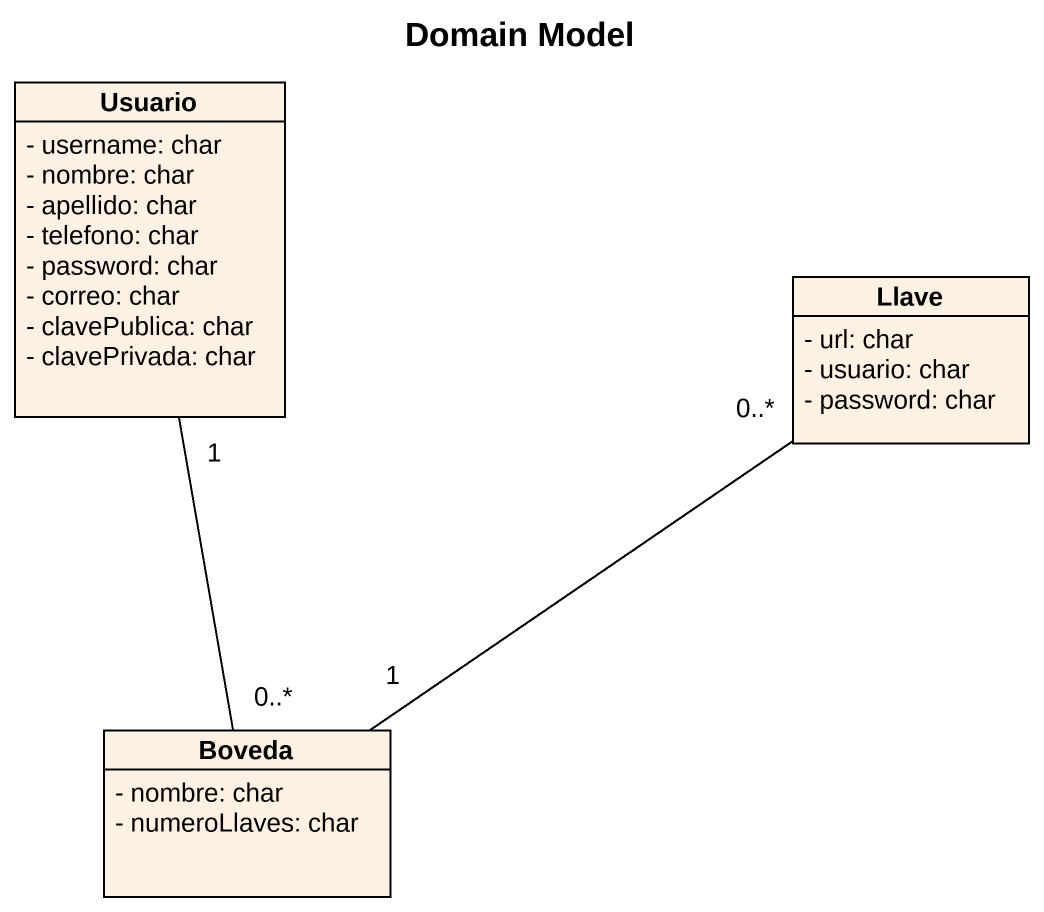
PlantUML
@startuml
title Domain Model
hide circle
hide empty members
skinparam classAttributeIconSize 0
class Usuario {
  - username: char
  - nombre: char
  - apellido: char
  - telefono: char
  - password: char
  - correo: char
  - clavePublica: char
  - clavePrivada: char
}
class Llave {
  - url: char
  - usuario: char
  - password: char
}
class Boveda {
  - nombre: char
  - numeroLlaves: char
}
Usuario "1" -- "0..*" Boveda
Boveda "1" -up- "0..*" Llave
@enduml
